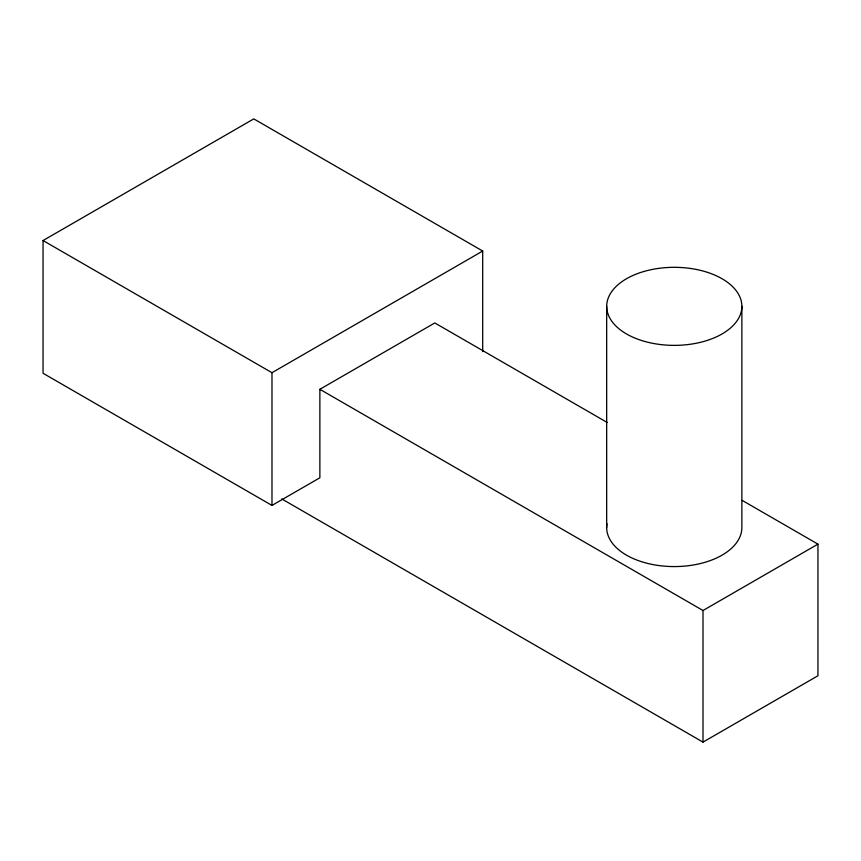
<?xml version="1.0" encoding="UTF-8"?>
<svg xmlns="http://www.w3.org/2000/svg" width="861" height="861" viewBox="0 0 861 861"><rect width="100%" height="100%" fill="white"/><g stroke="black" fill="none" stroke-linecap="round" stroke-linejoin="round"><path stroke-width="1.29" d="M607.166 422.45L434.805 322.94L319.872 389.301L319.872 477.78L271.979 505.429L43.05 373.265L43.05 240.542L253.78 118.883L482.698 251.046L482.698 351.6M43.05 240.542L271.979 372.705L482.698 251.046M319.872 389.301L703.006 610.503L817.95 544.141L817.95 675.756L703.006 742.117L281.773 498.928M742.257 500.435L817.95 544.141M741.87 306.344A67.588 39.025 0 0 1 640.476 340.138A67.588 39.025 0 0 1 640.476 272.55A67.588 39.025 0 0 1 741.87 306.344L741.87 527.556A67.588 39.025 0 0 1 670.967 566.527A67.588 39.025 0 0 1 607.005 523.736M703.006 610.503L703.006 742.117M606.682 306.344L606.682 527.556M271.979 372.705L271.979 505.429"/></g></svg>
